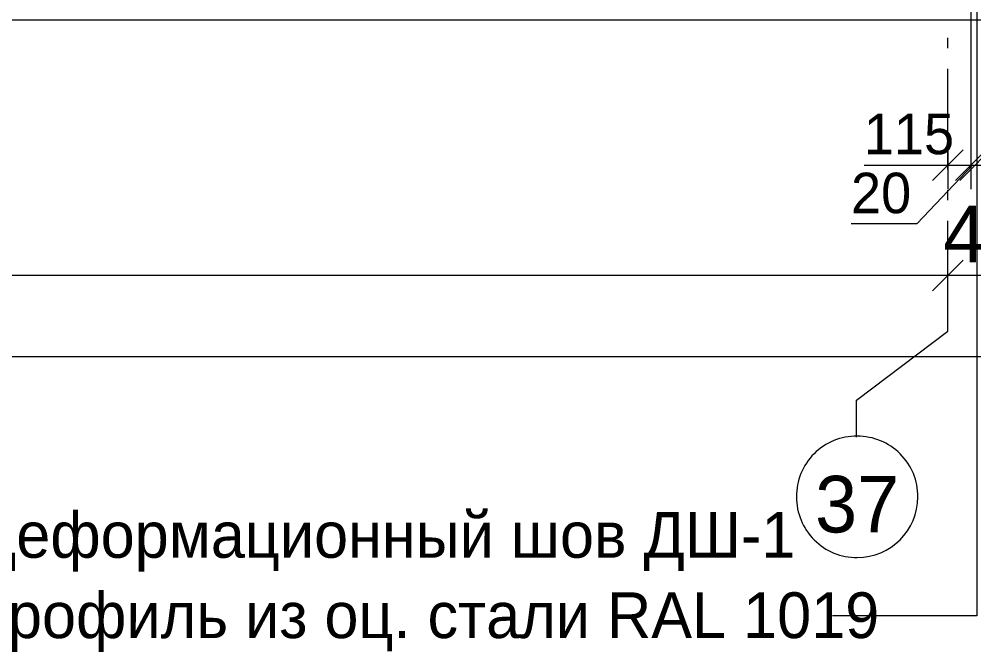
# Model space of a CAD drawing. Header units: millimetres. Extents: x -28928 to 100580, y -22867 to 36490.
# Drawn here: x 24754 to 29480, y -7900 to -4768 of the extents above; entities that cross this region are included whole.
import ezdxf

# ---------------------------------------------------------------- set-up
doc = ezdxf.new("R2010")
doc.units = ezdxf.units.MM
doc.layers.add('PDF _Геометрия', color=7, linetype='Continuous', true_color=0x8f8e8d)
doc.layers.add('PDF _Текст', color=7, linetype='Continuous')

msp = doc.modelspace()

# ---------------------------------------------------------------- linework, layer by layer
at = {"layer": 'PDF _Геометрия', "color": 7, "lineweight": 9}
for points in [[(29494.9, -4159), (29494.9, -7721.3), (28779.9, -7721.3)], [(29465.3, -4713.2), (29465.3, -5491.6), (29465.3, -5610.1)], [(-23144.3, -4772.4), (84689.5, -4772.4)], [(29351.1, -4912), (29351.1, -4861.3)], [(29351.1, -5512.8), (29351.1, -5013.6)], [(29351.1, -5385.9), (29351.1, -5491.6), (29351.1, -5610.1)], [(28873, -5779.3), (29198.7, -5779.3), (29473.7, -5491.6)], [(28936.4, -5491.6), (29308.7, -5491.6), (29406.1, -5491.6)], [(29228.4, -5491.6), (29465.3, -5491.6), (29486.4, -5491.6), (29918, -5491.6)], [(29351.1, -5665.1), (29351.1, -5614.3)], [(28898.4, -6837), (28898.4, -6655.1), (29351.1, -6312.4), (29351.1, -5766.6)], [(29351.1, -6143.2), (29351.1, -6037.4), (29351.1, -5919)], [(82087.6, -6037.4), (56081.1, -6037.4), (29799.5, -6037.4), (29351.1, -6037.4), (5066.4, -6037.4), (4816.8, -6037.4), (-21587.4, -6037.4)], [(82417.6, -6439.3), (-21938.6, -6439.3)]]:
    msp.add_lwpolyline(points, dxfattribs=at)
at = {"layer": 'PDF _Геометрия', "color": 7, "lineweight": 18}
for points in [[(29427.2, -5415.5), (29351.1, -5491.6), (29274.9, -5567.8)], [(29541.4, -5415.5), (29465.3, -5491.6), (29389.1, -5567.8)], [(29558.4, -5415.5), (29486.4, -5491.6), (29410.3, -5567.8)], [(29274.9, -6113.6), (29351.1, -6037.4), (29427.2, -5961.3)]]:
    msp.add_lwpolyline(points, dxfattribs=at)
msp.add_lwpolyline([(28902.6, -6832.8, 0.422535), (28602.2, -7133.2, 0.417263), (28902.6, -7433.6, 0.411972), (29203, -7133.2, 0.417263)], format="xyb", close=True, dxfattribs=at)

# ---------------------------------------------------------------- texts
at = {"layer": 'PDF _Текст', "attachment_point": 4, "style": ''}
for s, insert, char_height in [('115', (28935.2, -5338.3), 200.3), ('20', (28871.7, -5630.2), 200.3), ('450', (29328.6, -5834.2), 280.13), ('37', (28694, -7171.1), 280.13), ('Деформационный шов ДШ-1', (24535.3, -7355.3), 226.503), ('профиль из оц. стали RAL 1019', (24535.3, -7753), 226.503)]:
    msp.add_mtext(s, dxfattribs=dict(at, insert=insert, char_height=char_height))

doc.saveas('drawing.dxf')
